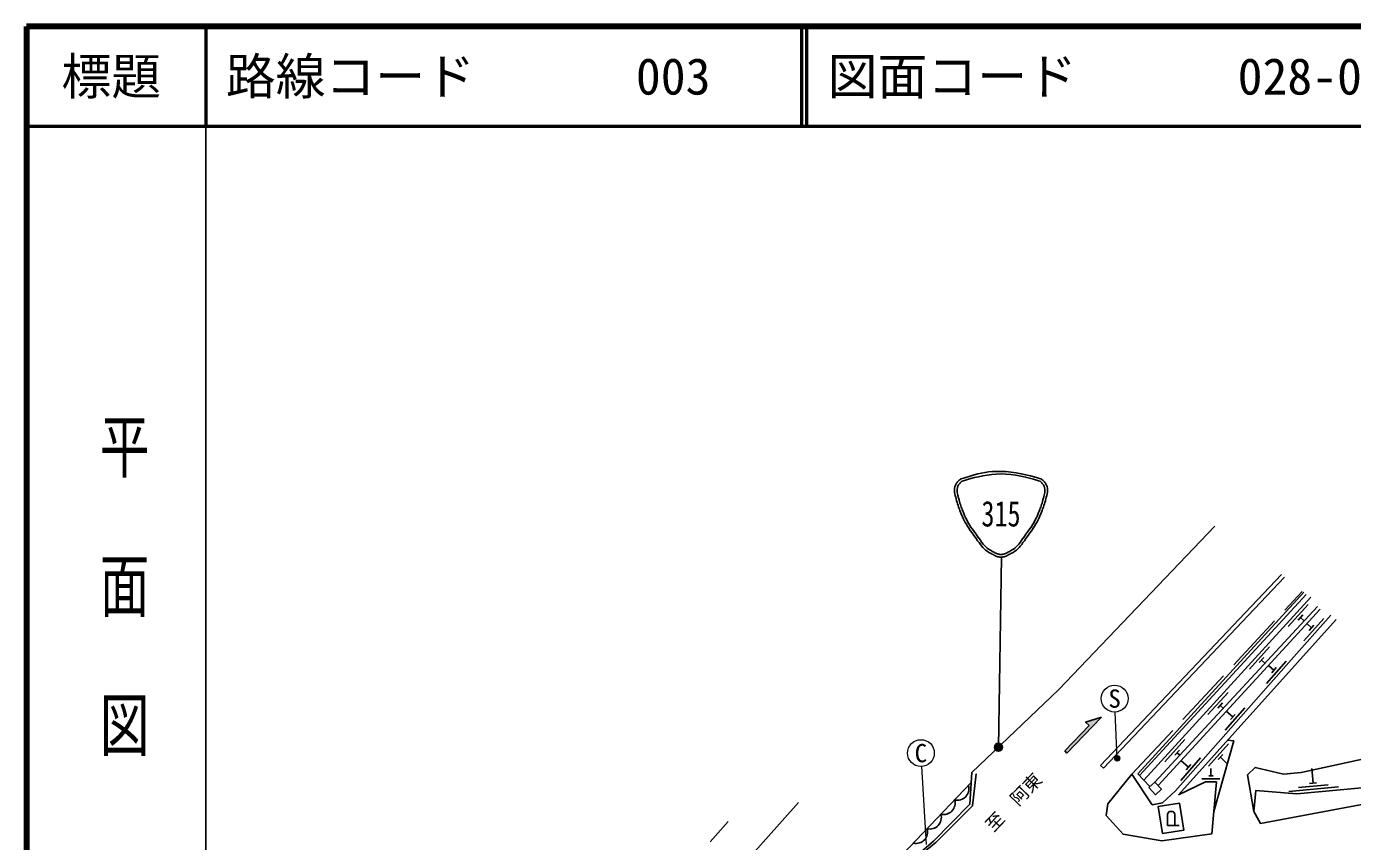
# Model space of a CAD drawing. Units: millimetres at full size, sheet at 1:1000; details may follow other scales. Extents: x 40000 to 680000, y 20000 to 380000.
# Drawn here: x 40000 to 173042, y 298213 to 380000 of the extents above; entities that cross this region are included whole.
import ezdxf
from ezdxf.enums import TextEntityAlignment as Align

# ---------------------------------------------------------------- set-up
doc = ezdxf.new("R2010")
doc.units = ezdxf.units.MM
doc.header["$LTSCALE"] = 1000
doc.linetypes.add('DASHED', pattern=[7.5, 6, -1.5])
for name, color, linetype, lineweight in [('M-BGD', 7, 'Continuous', 25), ('M-STR-HTXT', 7, 'Continuous', 13), ('M-STR-STRC', 7, 'Continuous', 25), ('M-TTL', 2, 'Continuous', 140), ('M-TTL-BAND', 7, 'Continuous', 25), ('M-TTL-LINE', 7, 'Continuous', 50)]:
    doc.layers.add(name, color=color, linetype=linetype, lineweight=lineweight)
doc.layers.add('M-BMK-HTXT', color=7, linetype='Continuous')
doc.layers.add('M-TTL-TXT', color=7, linetype='Continuous')
doc.styles.add('@ＭＳ ゴシック', font='')
doc.styles.add('ＭＳ ゴシック', font='')
doc.styles.get('@ＭＳ ゴシック').set_extended_font_data('@MS Gothic')
doc.styles.get('ＭＳ ゴシック').set_extended_font_data('MS Gothic')

msp = doc.modelspace()

# ---------------------------------------------------------------- hatches: boundary and pattern name
at = {"layer": 'M-BGD'}
msp.add_hatch(color=256, dxfattribs=at).paths.add_polyline_path([(144385, 307092), (144169, 307300), (146619, 309840), (146267, 310180), (147849, 310682)])
at = {"layer": 'M-STR-STRC'}
for points in [[(137177, 307457, -0.41421), (137300, 308010, -0.41421), (137852, 307887, -1)], [(149612, 306738, -1), (149271, 306372, -1)]]:
    msp.add_hatch(color=256, dxfattribs=at).paths.add_polyline_path(points)

# ---------------------------------------------------------------- linework, layer by layer
at = {"layer": 'M-BGD'}
for p, q in [((147771, 305845), (165925, 325001)), ((148061, 305569), (166216, 324726)), ((151511, 305014), (168167, 323227)), ((151678, 304836), (168410, 322996)), ((168856, 322717), (152115, 304369)), ((168607, 321999), (166585, 319783)), ((153205, 304180), (169521, 321799)), ((169809, 321541), (153537, 303826)), ((168054, 320947), (167582, 320430)), ((167818, 320689), (168183, 320355)), ((155593, 302884), (171390, 320503)), ((168165, 318336), (170154, 320582)), ((168935, 319658), (168463, 320076)), ((168703, 319396), (169167, 319920)), ((164715, 317733), (162693, 315517)), ((164161, 316681), (163689, 316164)), ((163925, 316423), (164257, 316115)), ((164399, 314076), (166384, 316325)), ((165167, 315399), (164615, 315886)), ((164935, 315136), (165399, 315661)), ((160552, 313170), (158530, 310954)), ((159998, 312119), (159527, 311602)), ((159762, 311860), (160063, 311586)), ((160259, 309384), (162244, 311634)), ((144385, 307092), (147849, 310682)), ((161027, 310708), (160381, 311277)), ((160795, 310445), (161258, 310970)), ((144169, 307300), (146619, 309840)), ((156227, 308431), (154205, 306215)), ((155674, 307379), (155202, 306862)), ((160590, 308008), (158588, 305774)), ((144385, 307092), (144169, 307300)), ((155438, 307120), (155704, 306878)), ((155811, 304345), (157796, 306594)), ((156579, 305668), (155833, 306326)), ((160046, 306952), (159579, 306430)), ((159812, 306691), (160483, 306015)), ((148061, 305569), (147771, 305845)), ((148508, 301986), (150915, 304969)), ((151511, 305014), (152718, 303724)), ((156347, 305405), (156810, 305930)), ((158630, 304794), (159050, 304796)), ((158840, 304795), (158836, 305545)), ((169089, 304059), (168951, 305552)), ((157942, 304490), (159742, 304500)), ((166655, 303231), (171634, 303691)), ((167623, 303622), (170610, 303898)), ((168740, 304026), (169437, 304091)), ((134639, 301942), (131017, 298255)), ((155220, 299807), (155636, 299807)), ((131017, 298255), (127498, 295243))]:
    msp.add_line(p, q, dxfattribs=at)
at = {"layer": 'M-BGD', "linetype": 'DASHED'}
msp.add_line((150915, 304969), (167983, 323308), dxfattribs=at)
at = {"layer": 'M-BGD'}
for points in [[(159220, 329855), (143589, 313465), (134861, 305142), (134639, 301942)], [(181853, 303395), (163796, 300026), (163144, 301215), (162518, 304902), (163276, 305638), (166123, 304979), (167894, 305147), (178189, 307393), (184244, 308634), (196314, 311756), (198282, 313124), (207713, 315461), (210961, 316571), (211173, 319196), (210421, 320312), (199219, 324510), (193573, 326557)], [(150915, 304969), (152954, 301902), (153967, 302097), (155297, 303309), (166903, 316459), (170866, 320933)], [(147849, 310682), (146267, 310180), (146619, 309840)], [(160509, 308367), (161131, 308322), (159137, 301221), (158940, 298996), (153926, 298282), (150033, 298935), (148331, 300815), (148508, 301986)], [(198298, 306329), (181697, 303863), (177962, 303975), (167461, 303004), (163356, 303334), (163144, 301215)], [(90173, 254873), (120363, 286848), (129575, 296770), (131249, 298115), (134923, 301778), (135292, 304997)], [(134790, 304121), (127181, 296163), (118609, 289899), (102735, 273564)], [(155593, 302884), (158297, 304192), (159390, 304198), (159137, 301221)], [(117454, 302120), (107621, 291075), (103454, 284157), (90529, 270350)], [(154851, 301237), (154713, 301209), (154628, 301172), (154567, 301114), (154513, 301034), (154482, 300965)], [(154851, 301237), (154990, 301209), (155075, 301172), (155135, 301114), (155189, 301034), (155220, 300965)]]:
    msp.add_lwpolyline(points, dxfattribs=at)
for points in [[(152602, 303615), (153264, 302907), (153868, 303472), (153205, 304180)], [(153969, 299017), (156108, 299340), (155697, 302054), (153559, 301731)], [(154482, 299807), (154482, 300965), (154513, 301034), (154567, 301114), (154628, 301172), (154713, 301209), (154851, 301237), (154990, 301209), (155075, 301172), (155135, 301114), (155189, 301034), (155220, 300965), (155220, 299807)]]:
    msp.add_lwpolyline(points, close=True, dxfattribs=at)
at = {"layer": 'M-BGD', "linetype": 'DASHED'}
msp.add_lwpolyline([(90089, 275571), (99248, 287577), (103598, 292601), (110404, 300213)], dxfattribs=at)
at = {"layer": 'M-BGD'}
for centre in [(133394, 303512), (132012, 302067), (130629, 300621), (129247, 299176)]:
    msp.add_arc(centre, 1160, 256.76655, 15.79617, dxfattribs=at)
at = {"layer": 'M-STR-HTXT'}
for p, q in [((149442, 306555), (149234, 311204)), ((130297, 297920), (129819, 305732))]:
    msp.add_line(p, q, dxfattribs=at)
for centre in [(149174, 312552), (129736, 307080)]:
    msp.add_circle(centre, 1350, dxfattribs=at)
at = {"layer": 'M-STR-STRC'}
msp.add_line((137515, 307672), (137835, 326753), dxfattribs=at)
for points in [[(133776, 334607), (134258, 334757), (134692, 334889), (135089, 335004), (135460, 335101), (135817, 335182), (136171, 335248), (136532, 335297), (136912, 335331), (137323, 335351), (137776, 335356), (138268, 335335), (138779, 335282), (139296, 335205), (139802, 335111), (140282, 335007), (140723, 334901), (141107, 334800), (141421, 334713), (141649, 334646), (141776, 334607)], [(133776, 334607), (133708, 334564), (133647, 334521), (133592, 334478), (133541, 334434), (133494, 334389), (133449, 334341), (133406, 334290), (133363, 334234), (133320, 334174), (133276, 334107), (133194, 333962), (133140, 333818), (133109, 333676), (133098, 333533), (133105, 333389), (133125, 333243), (133156, 333092), (133193, 332937), (133234, 332776), (133276, 332607)], [(133869, 334373), (133849, 334355), (133823, 334331), (133792, 334302), (133756, 334269), (133718, 334231), (133678, 334190), (133638, 334146), (133598, 334100), (133561, 334053), (133526, 334004), (133454, 333868), (133409, 333720), (133386, 333565), (133381, 333407), (133391, 333252), (133411, 333104), (133437, 332969), (133465, 332851), (133492, 332755), (133513, 332686)], [(133873, 334369), (134120, 334445), (134413, 334533), (134748, 334628), (135119, 334726), (135519, 334821), (135944, 334910), (136388, 334987), (136845, 335047), (137309, 335087), (137776, 335101), (138255, 335083), (138754, 335033), (139257, 334959), (139750, 334867), (140219, 334766), (140648, 334663), (141023, 334565), (141329, 334479), (141552, 334414), (141678, 334376)], [(141680, 334376), (141700, 334358), (141726, 334334), (141758, 334305), (141793, 334271), (141832, 334233), (141872, 334192), (141912, 334148), (141952, 334101), (141991, 334053), (142026, 334004), (142098, 333868), (142143, 333720), (142166, 333564), (142170, 333406), (142161, 333251), (142140, 333103), (142114, 332968), (142085, 332850), (142059, 332754), (142038, 332685)], [(141776, 334607), (141843, 334564), (141904, 334521), (141959, 334478), (142010, 334434), (142058, 334389), (142102, 334341), (142146, 334290), (142188, 334234), (142231, 334174), (142276, 334107), (142357, 333962), (142412, 333818), (142443, 333676), (142453, 333533), (142446, 333389), (142426, 333243), (142396, 333092), (142358, 332937), (142317, 332776), (142276, 332607)], [(133276, 332607), (133327, 332411), (133375, 332238), (133419, 332083), (133463, 331942), (133506, 331810), (133551, 331681), (133599, 331552), (133652, 331416), (133710, 331270), (133776, 331107), (133901, 330810), (134023, 330547), (134145, 330308), (134269, 330086), (134401, 329871), (134542, 329655), (134697, 329429), (134868, 329185), (135060, 328914), (135276, 328607)], [(133513, 332686), (133563, 332493), (133610, 332323), (133654, 332172), (133697, 332033), (133739, 331903), (133784, 331776), (133831, 331649), (133882, 331516), (133940, 331372), (134004, 331212), (134129, 330918), (134249, 330657), (134370, 330421), (134493, 330200), (134623, 329987), (134763, 329773), (134916, 329550), (135086, 329308), (135276, 329040), (135490, 328736)], [(142039, 332686), (141988, 332493), (141941, 332323), (141898, 332172), (141855, 332033), (141812, 331903), (141768, 331776), (141721, 331649), (141669, 331516), (141612, 331372), (141547, 331212), (141423, 330918), (141302, 330657), (141182, 330421), (141058, 330200), (140928, 329987), (140788, 329773), (140635, 329550), (140465, 329308), (140275, 329040), (140061, 328736)], [(142276, 332607), (142224, 332411), (142177, 332238), (142132, 332083), (142089, 331942), (142045, 331810), (142000, 331681), (141952, 331552), (141900, 331416), (141841, 331270), (141776, 331107), (141650, 330810), (141528, 330547), (141407, 330308), (141282, 330086), (141151, 329871), (141010, 329655), (140855, 329429), (140683, 329185), (140491, 328914), (140276, 328607)], [(135452, 328784), (135604, 328581), (135740, 328395), (135867, 328224), (135989, 328066), (136111, 327921), (136239, 327787), (136379, 327661), (136534, 327544), (136710, 327432), (136913, 327324), (137005, 327277), (137092, 327232), (137173, 327188), (137252, 327148), (137331, 327111), (137410, 327080), (137492, 327053), (137579, 327033), (137673, 327021), (137776, 327016), (137878, 327021), (137972, 327033), (138059, 327053), (138141, 327080), (138221, 327111), (138299, 327148), (138378, 327188), (138460, 327232), (138546, 327277), (138639, 327324), (138841, 327432), (139018, 327544), (139173, 327661), (139312, 327787), (139440, 327921), (139563, 328066), (139685, 328224), (139811, 328395), (139948, 328581), (140099, 328784)], [(135276, 328607), (135431, 328399), (135572, 328208), (135702, 328033), (135828, 327872), (135954, 327724), (136086, 327586), (136229, 327458), (136388, 327336), (136569, 327220), (136776, 327107), (136883, 327052), (136982, 326999), (137077, 326949), (137168, 326902), (137259, 326860), (137351, 326823), (137447, 326793), (137548, 326770), (137657, 326756), (137776, 326751), (137894, 326756), (138003, 326770), (138104, 326793), (138200, 326823), (138292, 326860), (138383, 326902), (138475, 326949), (138569, 326999), (138669, 327052), (138776, 327107), (138983, 327220), (139163, 327336), (139323, 327458), (139465, 327586), (139597, 327724), (139724, 327872), (139849, 328033), (139980, 328208), (140120, 328399), (140276, 328607)]]:
    msp.add_lwpolyline(points, dxfattribs=at)
for centre, radius in [((137515, 307672), 400), ((149442, 306555), 250)]:
    msp.add_circle(centre, radius, dxfattribs=at)
at = {"layer": 'M-TTL'}
for p, q in [((40000, 380000), (40000, 20000)), ((680000, 380000), (40000, 380000))]:
    msp.add_line(p, q, dxfattribs=at)
at = {"layer": 'M-TTL-BAND'}
msp.add_line((58000, 370000), (58000, 20000), dxfattribs=at)
at = {"layer": 'M-TTL-LINE'}
for p, q in [((58000, 380000), (58000, 370000)), ((117750, 380000), (117750, 370000)), ((118250, 380000), (118250, 370000)), ((40000, 370000), (680000, 370000))]:
    msp.add_line(p, q, dxfattribs=at)

# ---------------------------------------------------------------- texts
at = {"layer": 'M-BMK-HTXT', "style": 'ＭＳ ゴシック'}
msp.add_text('至\u3000阿東', height=1320, rotation=46.35, dxfattribs=at).set_placement((136544, 299554), align=Align.MIDDLE_LEFT)
at = {"layer": 'M-STR-HTXT', "style": 'ＭＳ ゴシック'}
for s, p in [('S', (149174, 312552)), ('C', (129736, 307080))]:
    msp.add_text(s, height=1833, dxfattribs=at).set_placement(p, align=Align.MIDDLE_CENTER)
at = {"layer": 'M-STR-STRC', "style": 'ＭＳ ゴシック', "width": 0.75}
msp.add_text('315', height=2566, dxfattribs=at).set_placement((137776, 331107), align=Align.MIDDLE_CENTER)
at = {"layer": 'M-TTL-BAND', "style": '@ＭＳ ゴシック', "width": 1.4}
msp.add_text('平  面  図', height=3666, rotation=270, dxfattribs=at).set_placement((49777, 306475), align=Align.MIDDLE_RIGHT)
at = {"layer": 'M-TTL-TXT', "style": 'ＭＳ ゴシック'}
msp.add_text('標題', height=3666, dxfattribs=at).set_placement((48500, 375000), align=Align.MIDDLE_CENTER)
for s, p in [('路線コード', (60000, 375000)), ('003', (101142, 375000)), ('図面コード', (120380, 375000)), ('028-00', (161521, 375000))]:
    msp.add_text(s, height=3666, dxfattribs=at).set_placement(p, align=Align.MIDDLE_LEFT)

doc.saveas('drawing.dxf')
